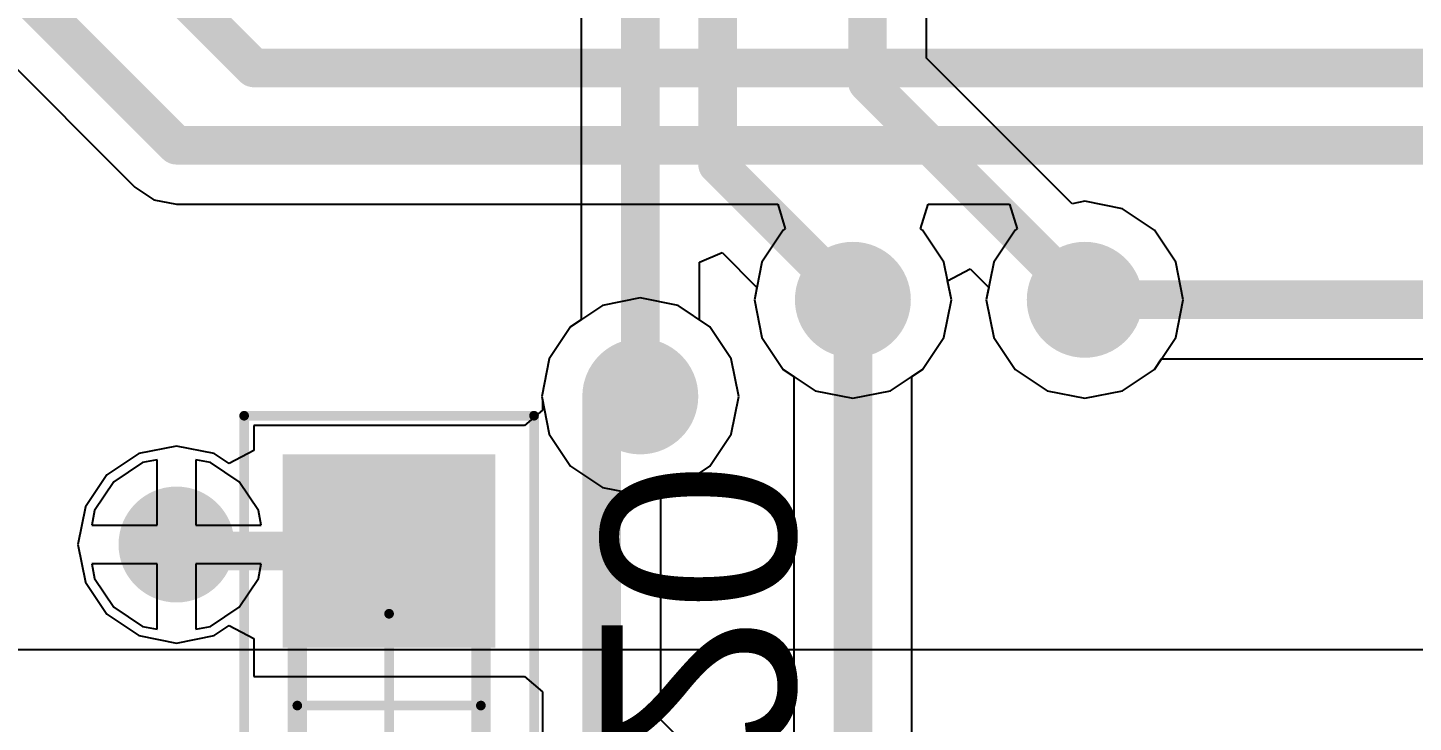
# Model space of a CAD drawing. Header units: inches. Extents: x -27 to 142, y -1 to 42.
# Drawn here: x 57.63 to 64.8, y 4.31 to 7.91 of the extents above; entities that cross this region are included whole.
import ezdxf

# ---------------------------------------------------------------- set-up
doc = ezdxf.new("R2010")
doc.units = ezdxf.units.IN
for name, color, linetype in [('Bottom Layer', 5, 'Continuous'), ('Bottom Overlay', 54, 'Continuous'), ('Bottom Paste', 16, 'Continuous'), ('Bottom Solder', 6, 'Continuous'), ('Mechanical 13', 56, 'Continuous'), ('Mechanical 15', 56, 'Continuous'), ('Top Layer', 1, 'Continuous'), ('Top Solder', 216, 'Continuous'), ('Via Holes', 16, 'Continuous')]:
    doc.layers.add(name, color=color, linetype=linetype)
doc.styles.add('Arial', font='', dxfattribs={"height": 0.2})
doc.styles.get('Arial').set_extended_font_data('Arial')

# ---------------------------------------------------------------- blocks, each defined once
blk = doc.blocks.new('CAPC0603_1608_55_N_B_743')
at = {"layer": 'Bottom Layer'}
for points in [[(-0.35, 0.5), (-0.35, -0.5), (-1.25, -0.5), (-1.25, 0.5)], [(1.25, 0.5), (1.25, -0.5), (0.35, -0.5), (0.35, 0.5)]]:
    blk.add_hatch(color=5, dxfattribs=at).paths.add_polyline_path(points)
at = {"layer": 'Bottom Paste'}
for points in [[(-0.35, 0.5), (-0.35, -0.5), (-1.25, -0.5), (-1.25, 0.5)], [(1.25, 0.5), (1.25, -0.5), (0.35, -0.5), (0.35, 0.5)]]:
    blk.add_hatch(color=16, dxfattribs=at).paths.add_polyline_path(points)
at = {"layer": 'Bottom Solder'}
for points in [[(-0.3, 0.55), (-0.3, -0.55), (-1.3, -0.55), (-1.3, 0.55)], [(1.3, 0.55), (1.3, -0.55), (0.3, -0.55), (0.3, 0.55)]]:
    blk.add_hatch(color=6, dxfattribs=at).paths.add_polyline_path(points)
at = {"layer": 'Mechanical 13'}
for points in [[(-0.875, 0.475, 0.1, 0.1, 0), (-0.875, -0.475, 0.1, 0.1, 0)], [(-0.875, 0.475, 0.1, 0.1, 0), (0.875, 0.475, 0.1, 0.1, 0)], [(0.875, 0.475, 0.1, 0.1, 0), (0.875, -0.475, 0.1, 0.1, 0)], [(-0.875, -0.475, 0.1, 0.1, 0), (0.875, -0.475, 0.1, 0.1, 0)]]:
    blk.add_lwpolyline(points, format="xyseb", dxfattribs=at)
for points in [[(-0.9, 0.475, 0.05, 0.05, 1), (-0.85, 0.475, 0.05, 0.05, 1)], [(-0.9, 0.475, 0.05, 0.05, 1), (-0.85, 0.475, 0.05, 0.05, 1)], [(0.85, 0.475, 0.05, 0.05, 1), (0.9, 0.475, 0.05, 0.05, 1)], [(0.85, 0.475, 0.05, 0.05, 1), (0.9, 0.475, 0.05, 0.05, 1)], [(-0.9, -0.475, 0.05, 0.05, 1), (-0.85, -0.475, 0.05, 0.05, 1)], [(-0.9, -0.475, 0.05, 0.05, 1), (-0.85, -0.475, 0.05, 0.05, 1)], [(0.85, -0.475, 0.05, 0.05, 1), (0.9, -0.475, 0.05, 0.05, 1)], [(0.85, -0.475, 0.05, 0.05, 1), (0.9, -0.475, 0.05, 0.05, 1)]]:
    blk.add_lwpolyline(points, format="xyseb", close=True, dxfattribs=at)
at = {"layer": 'Mechanical 15'}
for points in [[(-1.5, 0.75, 0.05, 0.05, 0), (-1.5, -0.75, 0.05, 0.05, 0)], [(-1.5, 0.75, 0.05, 0.05, 0), (1.5, 0.75, 0.05, 0.05, 0)], [(1.5, 0.75, 0.05, 0.05, 0), (1.5, -0.75, 0.05, 0.05, 0)], [(0, 0.475, 0.05, 0.05, 0), (0, -0.475, 0.05, 0.05, 0)], [(-0.475, 0, 0.05, 0.05, 0), (0.475, 0, 0.05, 0.05, 0)], [(-1.5, -0.75, 0.05, 0.05, 0), (1.5, -0.75, 0.05, 0.05, 0)]]:
    blk.add_lwpolyline(points, format="xyseb", dxfattribs=at)
for points in [[(-1.5125, 0.75, 0.025, 0.025, 1), (-1.4875, 0.75, 0.025, 0.025, 1)], [(-1.5125, 0.75, 0.025, 0.025, 1), (-1.4875, 0.75, 0.025, 0.025, 1)], [(1.4875, 0.75, 0.025, 0.025, 1), (1.5125, 0.75, 0.025, 0.025, 1)], [(1.4875, 0.75, 0.025, 0.025, 1), (1.5125, 0.75, 0.025, 0.025, 1)], [(-0.0125, 0.475, 0.025, 0.025, 1), (0.0125, 0.475, 0.025, 0.025, 1)], [(-0.4875, 0, 0.025, 0.025, 1), (-0.4625, 0, 0.025, 0.025, 1)], [(0.4625, 0, 0.025, 0.025, 1), (0.4875, 0, 0.025, 0.025, 1)], [(-0.0125, -0.475, 0.025, 0.025, 1), (0.0125, -0.475, 0.025, 0.025, 1)], [(-1.5125, -0.75, 0.025, 0.025, 1), (-1.4875, -0.75, 0.025, 0.025, 1)], [(-1.5125, -0.75, 0.025, 0.025, 1), (-1.4875, -0.75, 0.025, 0.025, 1)], [(1.4875, -0.75, 0.025, 0.025, 1), (1.5125, -0.75, 0.025, 0.025, 1)], [(1.4875, -0.75, 0.025, 0.025, 1), (1.5125, -0.75, 0.025, 0.025, 1)]]:
    blk.add_lwpolyline(points, format="xyseb", close=True, dxfattribs=at)

msp = doc.modelspace()

# ---------------------------------------------------------------- hatches: boundary and pattern name
at = {"layer": 'Bottom Layer'}
h = msp.add_hatch(color=5, dxfattribs=at)
edge = h.paths.add_edge_path()
edge.add_arc((61.9, 6.5), 0.3, 0, 360)
h = msp.add_hatch(color=5, dxfattribs=at)
edge = h.paths.add_edge_path()
edge.add_arc((63.1, 6.5), 0.3, 0, 360)
h = msp.add_hatch(color=5, dxfattribs=at)
edge = h.paths.add_edge_path()
edge.add_arc((60.8, 6), 0.3, 0, 360)
h = msp.add_hatch(color=5, dxfattribs=at)
edge = h.paths.add_edge_path()
edge.add_arc((58.4, 5.2334), 0.3, 0, 360)
at = {"layer": 'Top Layer'}
h = msp.add_hatch(color=1, dxfattribs=at)
edge = h.paths.add_edge_path()
edge.add_arc((61.9, 6.5), 0.3, 0, 360)
h = msp.add_hatch(color=1, dxfattribs=at)
edge = h.paths.add_edge_path()
edge.add_arc((63.1, 6.5), 0.3, 0, 360)
h = msp.add_hatch(color=1, dxfattribs=at)
edge = h.paths.add_edge_path()
edge.add_arc((60.8, 6), 0.3, 0, 360)
h = msp.add_hatch(color=1, dxfattribs=at)
edge = h.paths.add_edge_path()
edge.add_arc((58.4, 5.2334), 0.3, 0, 360)
at = {"layer": 'Via Holes'}
h = msp.add_hatch(color=7, dxfattribs=at)
edge = h.paths.add_edge_path()
edge.add_arc((61.9, 6.5), 0.15, 0, 360)
h = msp.add_hatch(color=7, dxfattribs=at)
edge = h.paths.add_edge_path()
edge.add_arc((63.1, 6.5), 0.15, 0, 360)
h = msp.add_hatch(color=7, dxfattribs=at)
edge = h.paths.add_edge_path()
edge.add_arc((60.8, 6), 0.15, 0, 360)
h = msp.add_hatch(color=7, dxfattribs=at)
edge = h.paths.add_edge_path()
edge.add_arc((58.4, 5.2334), 0.15, 0, 360)

# ---------------------------------------------------------------- linework, layer by layer
at = {"layer": 'Bottom Layer'}
for p, q in [((56.0837, 9.1837), (58.1837, 7.0837)), ((58.1837, 7.0837), (58.2829, 7.0174)), ((58.2829, 7.0174), (58.4, 6.9941)), ((58.4, 6.9941), (58.4, 6.9941)), ((58.4, 6.9941), (61.5109, 6.9941)), ((61.5109, 6.9941), (61.5495, 6.8671)), ((62.2505, 6.8671), (62.2891, 6.9941)), ((62.2891, 6.9941), (62.7109, 6.9941)), ((62.7109, 6.9941), (62.7495, 6.8671)), ((61.5395, 6.8605), (61.429, 6.6951)), ((61.5495, 6.8671), (61.5395, 6.8605)), ((62.2605, 6.8605), (62.2505, 6.8671)), ((62.371, 6.6951), (62.2605, 6.8605)), ((62.7395, 6.8605), (62.629, 6.6951)), ((62.7495, 6.8671), (62.7395, 6.8605)), ((61.429, 6.6951), (61.3902, 6.5)), ((62.4098, 6.5), (62.371, 6.6951)), ((62.629, 6.6951), (62.5902, 6.5)), ((60.6049, 6.471), (60.4395, 6.3605)), ((60.8, 6.5098), (60.6049, 6.471)), ((60.9951, 6.471), (60.8, 6.5098)), ((61.1605, 6.3605), (60.9951, 6.471)), ((61.3902, 6.5), (61.429, 6.3049)), ((62.371, 6.3049), (62.4098, 6.5)), ((62.5902, 6.5), (62.629, 6.3049)), ((60.4395, 6.3605), (60.329, 6.1951)), ((61.271, 6.1951), (61.1605, 6.3605)), ((61.429, 6.3049), (61.5395, 6.1395)), ((62.2605, 6.1395), (62.371, 6.3049)), ((62.629, 6.3049), (62.7395, 6.1395)), ((60.329, 6.1951), (60.2902, 6)), ((61.3098, 6), (61.271, 6.1951)), ((63.4605, 6.1395), (63.497, 6.1941)), ((63.497, 6.1941), (65.6733, 6.1941)), ((61.5395, 6.1395), (61.5941, 6.103)), ((61.5941, 6.103), (61.5941, 4.0907)), ((62.2059, 6.103), (62.2605, 6.1395)), ((62.2059, 3.3), (62.2059, 6.103)), ((62.7395, 6.1395), (62.9049, 6.029)), ((63.2951, 6.029), (63.4605, 6.1395)), ((62.9049, 6.029), (63.1, 5.9902)), ((63.1, 5.9902), (63.2951, 6.029)), ((60.2902, 6), (60.2941, 5.9803)), ((60.2941, 5.9803), (60.2941, 5.9294)), ((61.271, 5.8049), (61.3098, 6)), ((60.2941, 5.9294), (60.2, 5.85)), ((60.1671, 5.85), (58.8, 5.85)), ((58.8, 5.85), (58.8, 5.7202)), ((60.2, 5.85), (60.1671, 5.85)), ((58.4, 5.7432), (58.2049, 5.7044)), ((58.5951, 5.7044), (58.4, 5.7432)), ((61.1605, 5.6395), (61.271, 5.8049)), ((58.2049, 5.7044), (58.0395, 5.5939)), ((58.673, 5.6523), (58.5951, 5.7044)), ((58.8, 5.7202), (58.673, 5.6523)), ((58.0395, 5.5939), (57.929, 5.4285)), ((60.9951, 5.529), (61.1605, 5.6395)), ((60.9059, 5.5113), (60.9951, 5.529)), ((60.9059, 4.3267), (60.9059, 5.5113)), ((57.929, 5.4285), (57.8902, 5.2334)), ((57.8902, 5.2334), (57.929, 5.0383)), ((57.929, 5.0383), (58.0395, 4.8729)), ((58.0395, 4.8729), (58.2049, 4.7624)), ((58.5951, 4.7624), (58.673, 4.8145)), ((58.673, 4.8145), (58.8, 4.7466)), ((58.2049, 4.7624), (58.4, 4.7236)), ((58.4, 4.7236), (58.5951, 4.7624)), ((58.8, 4.7466), (58.8, 4.55)), ((58.8, 4.55), (60.1671, 4.55)), ((60.1671, 4.55), (60.2, 4.55)), ((60.2, 4.55), (60.2941, 4.4706)), ((60.2941, 4.4706), (60.2941, 4.2)), ((61.1356, 4.097), (60.9059, 4.3267))]:
    msp.add_line(p, q, dxfattribs=at)
for points in [[(56.3, 9.4, 0.2, 0.2, 0), (58.4, 7.3, 0.2, 0.2, 0)], [(58.0026, 8.4974, 0.2, 0.2, 0), (58.8, 7.7, 0.2, 0.2, 0)], [(58.8, 7.7, 0.2, 0.2, 0), (66, 7.7, 0.2, 0.2, 0)], [(58.4, 7.3, 0.2, 0.2, 0), (65.7, 7.3, 0.2, 0.2, 0)], [(61.9, 3.3, 0.2, 0.2, 0), (61.9, 6.5, 0.2, 0.2, 0)], [(63.1, 6.5, 0.2, 0.2, 0), (65.8, 6.5, 0.2, 0.2, 0)], [(60.6, 4.2, 0.2, 0.2, 0), (60.6, 6, 0.2, 0.2, 0)], [(58.2, 5.2334, 0.2, 0.2, 0), (58.2334, 5.2, 0.2, 0.2, 0)], [(58.2334, 5.2, 0.2, 0.2, 0), (59.5, 5.2, 0.2, 0.2, 0)]]:
    msp.add_lwpolyline(points, format="xyseb", dxfattribs=at)
for points in [[(58.75, 7.7, 0.1, 0.1, 1), (58.85, 7.7, 0.1, 0.1, 1)], [(58.75, 7.7, 0.1, 0.1, 1), (58.85, 7.7, 0.1, 0.1, 1)], [(58.35, 7.3, 0.1, 0.1, 1), (58.45, 7.3, 0.1, 0.1, 1)], [(58.35, 7.3, 0.1, 0.1, 1), (58.45, 7.3, 0.1, 0.1, 1)], [(61.85, 6.5, 0.1, 0.1, 1), (61.95, 6.5, 0.1, 0.1, 1)], [(63.05, 6.5, 0.1, 0.1, 1), (63.15, 6.5, 0.1, 0.1, 1)], [(60.55, 6, 0.1, 0.1, 1), (60.65, 6, 0.1, 0.1, 1)], [(58.15, 5.2334, 0.1, 0.1, 1), (58.25, 5.2334, 0.1, 0.1, 1)], [(58.1834, 5.2, 0.1, 0.1, 1), (58.2834, 5.2, 0.1, 0.1, 1)], [(58.1834, 5.2, 0.1, 0.1, 1), (58.2834, 5.2, 0.1, 0.1, 1)], [(59.45, 5.2, 0.1, 0.1, 1), (59.55, 5.2, 0.1, 0.1, 1)]]:
    msp.add_lwpolyline(points, format="xyseb", close=True, dxfattribs=at)
at = {"layer": 'Top Layer'}
for p, q in [((60.4941, 10), (60.4941, 6.397)), ((62.2816, 7.751), (62.2816, 8.4692)), ((63.0356, 6.997), (62.2816, 7.751)), ((63.1, 7.0098), (63.0356, 6.997)), ((63.2951, 6.971), (63.1, 7.0098)), ((63.4605, 6.8605), (63.2951, 6.971)), ((63.571, 6.6951), (63.4605, 6.8605)), ((61.1059, 6.6956), (61.2232, 6.7442)), ((61.2232, 6.7442), (61.403, 6.5644)), ((61.1059, 6.397), (61.1059, 6.6956)), ((63.6098, 6.5), (63.571, 6.6951)), ((62.3904, 6.5974), (62.5075, 6.66)), ((62.4098, 6.5), (62.3904, 6.5974)), ((62.5075, 6.66), (62.603, 6.5644)), ((61.403, 6.5644), (61.3902, 6.5)), ((62.603, 6.5644), (62.5902, 6.5)), ((61.3902, 6.5), (61.429, 6.3049)), ((62.371, 6.3049), (62.4098, 6.5)), ((62.5902, 6.5), (62.629, 6.3049)), ((63.571, 6.3049), (63.6098, 6.5)), ((60.4941, 6.397), (60.4395, 6.3605)), ((61.1605, 6.3605), (61.1059, 6.397)), ((60.4395, 6.3605), (60.329, 6.1951)), ((61.271, 6.1951), (61.1605, 6.3605)), ((61.429, 6.3049), (61.5395, 6.1395)), ((62.2605, 6.1395), (62.371, 6.3049)), ((62.629, 6.3049), (62.7395, 6.1395)), ((63.4605, 6.1395), (63.571, 6.3049)), ((60.329, 6.1951), (60.2902, 6)), ((61.3098, 6), (61.271, 6.1951)), ((61.5395, 6.1395), (61.7049, 6.029)), ((62.0951, 6.029), (62.2605, 6.1395)), ((62.7395, 6.1395), (62.9049, 6.029)), ((63.2951, 6.029), (63.4605, 6.1395)), ((61.7049, 6.029), (61.9, 5.9902)), ((61.9, 5.9902), (62.0951, 6.029)), ((62.9049, 6.029), (63.1, 5.9902)), ((63.1, 5.9902), (63.2951, 6.029)), ((60.2902, 6), (60.329, 5.8049)), ((61.271, 5.8049), (61.3098, 6)), ((60.329, 5.8049), (60.4395, 5.6395)), ((61.1605, 5.6395), (61.271, 5.8049)), ((58.3, 5.6723), (58.2244, 5.6573)), ((58.3, 5.3334), (58.3, 5.6723)), ((58.5756, 5.6573), (58.5, 5.6723)), ((58.5, 5.6723), (58.5, 5.3334)), ((58.2244, 5.6573), (58.0756, 5.5578)), ((58.7244, 5.5578), (58.5756, 5.6573)), ((60.4395, 5.6395), (60.6049, 5.529)), ((60.9951, 5.529), (61.1605, 5.6395)), ((58.0756, 5.5578), (57.9761, 5.409)), ((58.8239, 5.409), (58.7244, 5.5578)), ((60.6049, 5.529), (60.8, 5.4902)), ((60.8, 5.4902), (60.9951, 5.529)), ((57.9761, 5.409), (57.9611, 5.3334)), ((58.8389, 5.3334), (58.8239, 5.409)), ((57.9611, 5.3334), (58.3, 5.3334)), ((58.5, 5.3334), (58.8389, 5.3334)), ((58.3, 5.1334), (57.9611, 5.1334)), ((57.9611, 5.1334), (57.9761, 5.0578)), ((58.3, 4.7945), (58.3, 5.1334)), ((58.8389, 5.1334), (58.5, 5.1334)), ((58.5, 5.1334), (58.5, 4.7945)), ((58.8239, 5.0578), (58.8389, 5.1334)), ((57.9761, 5.0578), (58.0756, 4.909)), ((58.7244, 4.909), (58.8239, 5.0578)), ((58.0756, 4.909), (58.2244, 4.8095)), ((58.5756, 4.8095), (58.7244, 4.909)), ((58.2244, 4.8095), (58.3, 4.7945)), ((58.5, 4.7945), (58.5756, 4.8095))]:
    msp.add_line(p, q, dxfattribs=at)
for points in [[(60.8, 6, 0.2, 0.2, 0), (60.8, 10, 0.2, 0.2, 0)], [(61.2, 7.2, 0.2, 0.2, 0), (61.2, 9.85, 0.2, 0.2, 0)], [(61.9757, 7.6243, 0.2, 0.2, 0), (61.9757, 8.5959, 0.2, 0.2, 0)], [(61.9757, 7.6243, 0.2, 0.2, 0), (63.1, 6.5, 0.2, 0.2, 0)], [(61.2, 7.2, 0.2, 0.2, 0), (61.9, 6.5, 0.2, 0.2, 0)]]:
    msp.add_lwpolyline(points, format="xyseb", dxfattribs=at)
for points in [[(61.9257, 7.6243, 0.1, 0.1, 1), (62.0257, 7.6243, 0.1, 0.1, 1)], [(61.9257, 7.6243, 0.1, 0.1, 1), (62.0257, 7.6243, 0.1, 0.1, 1)], [(61.15, 7.2, 0.1, 0.1, 1), (61.25, 7.2, 0.1, 0.1, 1)], [(61.15, 7.2, 0.1, 0.1, 1), (61.25, 7.2, 0.1, 0.1, 1)], [(61.85, 6.5, 0.1, 0.1, 1), (61.95, 6.5, 0.1, 0.1, 1)], [(63.05, 6.5, 0.1, 0.1, 1), (63.15, 6.5, 0.1, 0.1, 1)], [(60.75, 6, 0.1, 0.1, 1), (60.85, 6, 0.1, 0.1, 1)]]:
    msp.add_lwpolyline(points, format="xyseb", close=True, dxfattribs=at)
at = {"layer": 'Top Solder'}
msp.add_line((57.1227, 4.69), (73.3984, 4.69), dxfattribs=at)

# ---------------------------------------------------------------- block references
at = {"rotation": 90}
msp.add_blockref('CAPC0603_1608_55_N_B_743', (59.5, 4.4), dxfattribs=at)

# ---------------------------------------------------------------- texts
at = {"layer": 'Bottom Overlay', "style": 'Arial', "text_generation_flag": 2}
msp.add_text('C20', height=1, rotation=270, dxfattribs=at).set_placement((60.6, 3.1))

doc.saveas('drawing.dxf')
